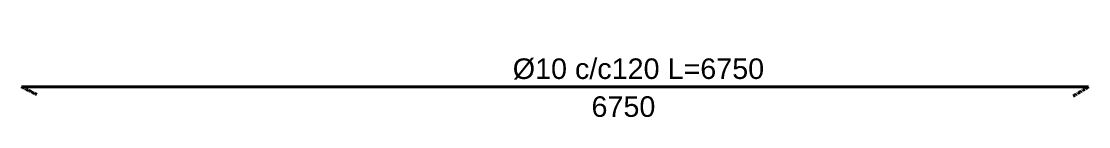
# Model space of a CAD drawing. Header units: inches. Extents: x -26151 to 62940, y -10194 to 246332.
# Drawn here: x 62265 to 62940, y 246266 to 246332 of the extents above; entities that cross this region are included whole.
import ezdxf

# ---------------------------------------------------------------- set-up
doc = ezdxf.new("R2010")
doc.units = ezdxf.units.IN
doc.header["$LTSCALE"] = 0.7
doc.header["$MEASUREMENT"] = 0
doc.linetypes.add('DASHED2', pattern=[0.375, 0.25, -0.125])
doc.layers.get('0').update_dxf_attribs({"lineweight": 13})
doc.layers.get('Defpoints').update_dxf_attribs({"lineweight": 5})
doc.layers.add('TEXT', color=3, linetype='Continuous', lineweight=25)
doc.layers.add('top renforcment', color=7, linetype='Continuous', lineweight=40)
doc.styles.get("Standard").update_dxf_attribs({"font": 'arial.ttf', "height": 13})
doc.dimstyles.get("Standard").update_dxf_attribs({"dimtxt": 13, "dimasz": 5, "dimexe": 0.18, "dimexo": 0.0625, "dimgap": 6, "dimtad": 1, "dimdec": 0, "dimlfac": 10, "dimzin": 0, "dimdsep": 46, "dimtxsty": 'Standard', "dimblk": 'ARCHTICK', "dimcen": 0.09, "dimse1": 1, "dimse2": 1, "dimclrd": 1, "dimclre": 7, "dimclrt": 3, "dimadec": 0, "dimazin": 0, "dimtfac": 1, "dimtdec": 0, "dimtix": 1, "dimtofl": 0, "dimtmove": 0, "dimatfit": 3, "dimldrblk": 'ARCHTICK', "dimfxl": 0, "dimtolj": 1, "dimtzin": 0, "dimarcsym": 0})

# ---------------------------------------------------------------- blocks, each defined once
blk = doc.blocks.new('*D1028')
at = {"layer": 'Defpoints', "color": 0, "transparency": 16777216}
for p in [(62265.07, 246265.7, -19467.64), (62940.06, 246265.7, -59863.02), (62940.06, 246265.7)]:
    blk.add_point(p, dxfattribs=at)
at = {"layer": 'TEXT', "color": 3, "transparency": 16777216, "insert": (62645.83, 246278.34), "char_height": 13, "attachment_point": 5}
blk.add_mtext('\\A1;6750', dxfattribs=at)
blk = doc.blocks.new('_ArchTick')
at = {"color": 0, "linetype": 'ByBlock', "lineweight": 0, "const_width": 0.15}
blk.add_lwpolyline([(-0.5, -0.5), (0.5, 0.5)], dxfattribs=at)
blk = doc.blocks.new('*D1029')
at = {"layer": 'Defpoints', "color": 0, "transparency": 16777216}
for p in [(62265.04, 246290.87), (62940.06, 246290.87, -19467.64), (62940.06, 246289.17)]:
    blk.add_point(p, dxfattribs=at)
at = {"layer": 'TEXT', "color": 3, "transparency": 16777216, "insert": (62655.33, 246302.17), "char_height": 13, "attachment_point": 5}
blk.add_mtext('\\A1;%%C10 c/c120 L=6750', dxfattribs=at)

msp = doc.modelspace()

# ---------------------------------------------------------------- linework, layer by layer
at = {"layer": 'top renforcment', "color": 4, "linetype": 'DASHED2', "ltscale": 2, "elevation": -5909.18}
msp.add_lwpolyline([(62274.78, 246286.09), (62265.04, 246290.9), (62940.07, 246290.9), (62930.32, 246285.08)], dxfattribs=at)

# ---------------------------------------------------------------- dimensions: what is measured, and where the dimension line sits
at = {"layer": 'TEXT'}
dim = msp.add_linear_dim(base=(62940.06, 246289.17, 7100.68), p1=(62265.04, 246290.87, 7100.68), p2=(62940.06, 246290.87, -12366.96), text='%%C10 c/c120 L=<>', dimstyle='Standard', override={"dimsd1": 1, "dimsd2": 1, "dimfxl": 0.1, "dimfxlon": 1}, dxfattribs=at)
dim.commit()
dim.dimension.update_dxf_attribs({"geometry": '*D1029', "text_midpoint": (62655.33, 246289.17, 7100.68), "dimtype": 160})
dim = msp.add_linear_dim(base=(62940.06, 246265.7, 19467.64), p1=(62265.07, 246265.7), p2=(62940.06, 246265.7, -40395.38), angle=360, dimstyle='Standard', override={"dimsd1": 1, "dimsd2": 1, "dimfxl": 0.1, "dimfxlon": 1}, dxfattribs=at)
dim.commit()
dim.dimension.update_dxf_attribs({"geometry": '*D1028', "text_midpoint": (62645.83, 246265.7, 19467.64), "dimtype": 161})

doc.saveas('drawing.dxf')
